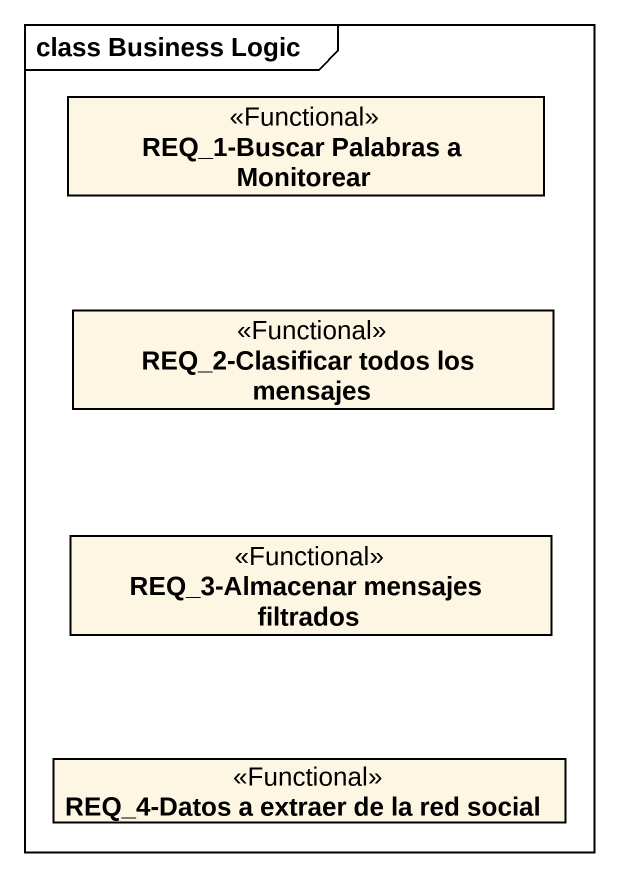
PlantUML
@startuml
mainframe class Business Logic
hide circle
hide empty members
class "REQ_1-Buscar Palabras a Monitorear" as REQ_1_Buscar_Palabras_a <<Functional>>
class "REQ_2-Clasificar todos los mensajes" as REQ_2_Clasificar_todos_los <<Functional>>
class "REQ_3-Almacenar mensajes filtrados" as REQ_3_Almacenar_mensajes <<Functional>>
class "REQ_4-Datos a extraer de la red social" as REQ_4_Datos_a_extraer_de_la <<Functional>>
@enduml
